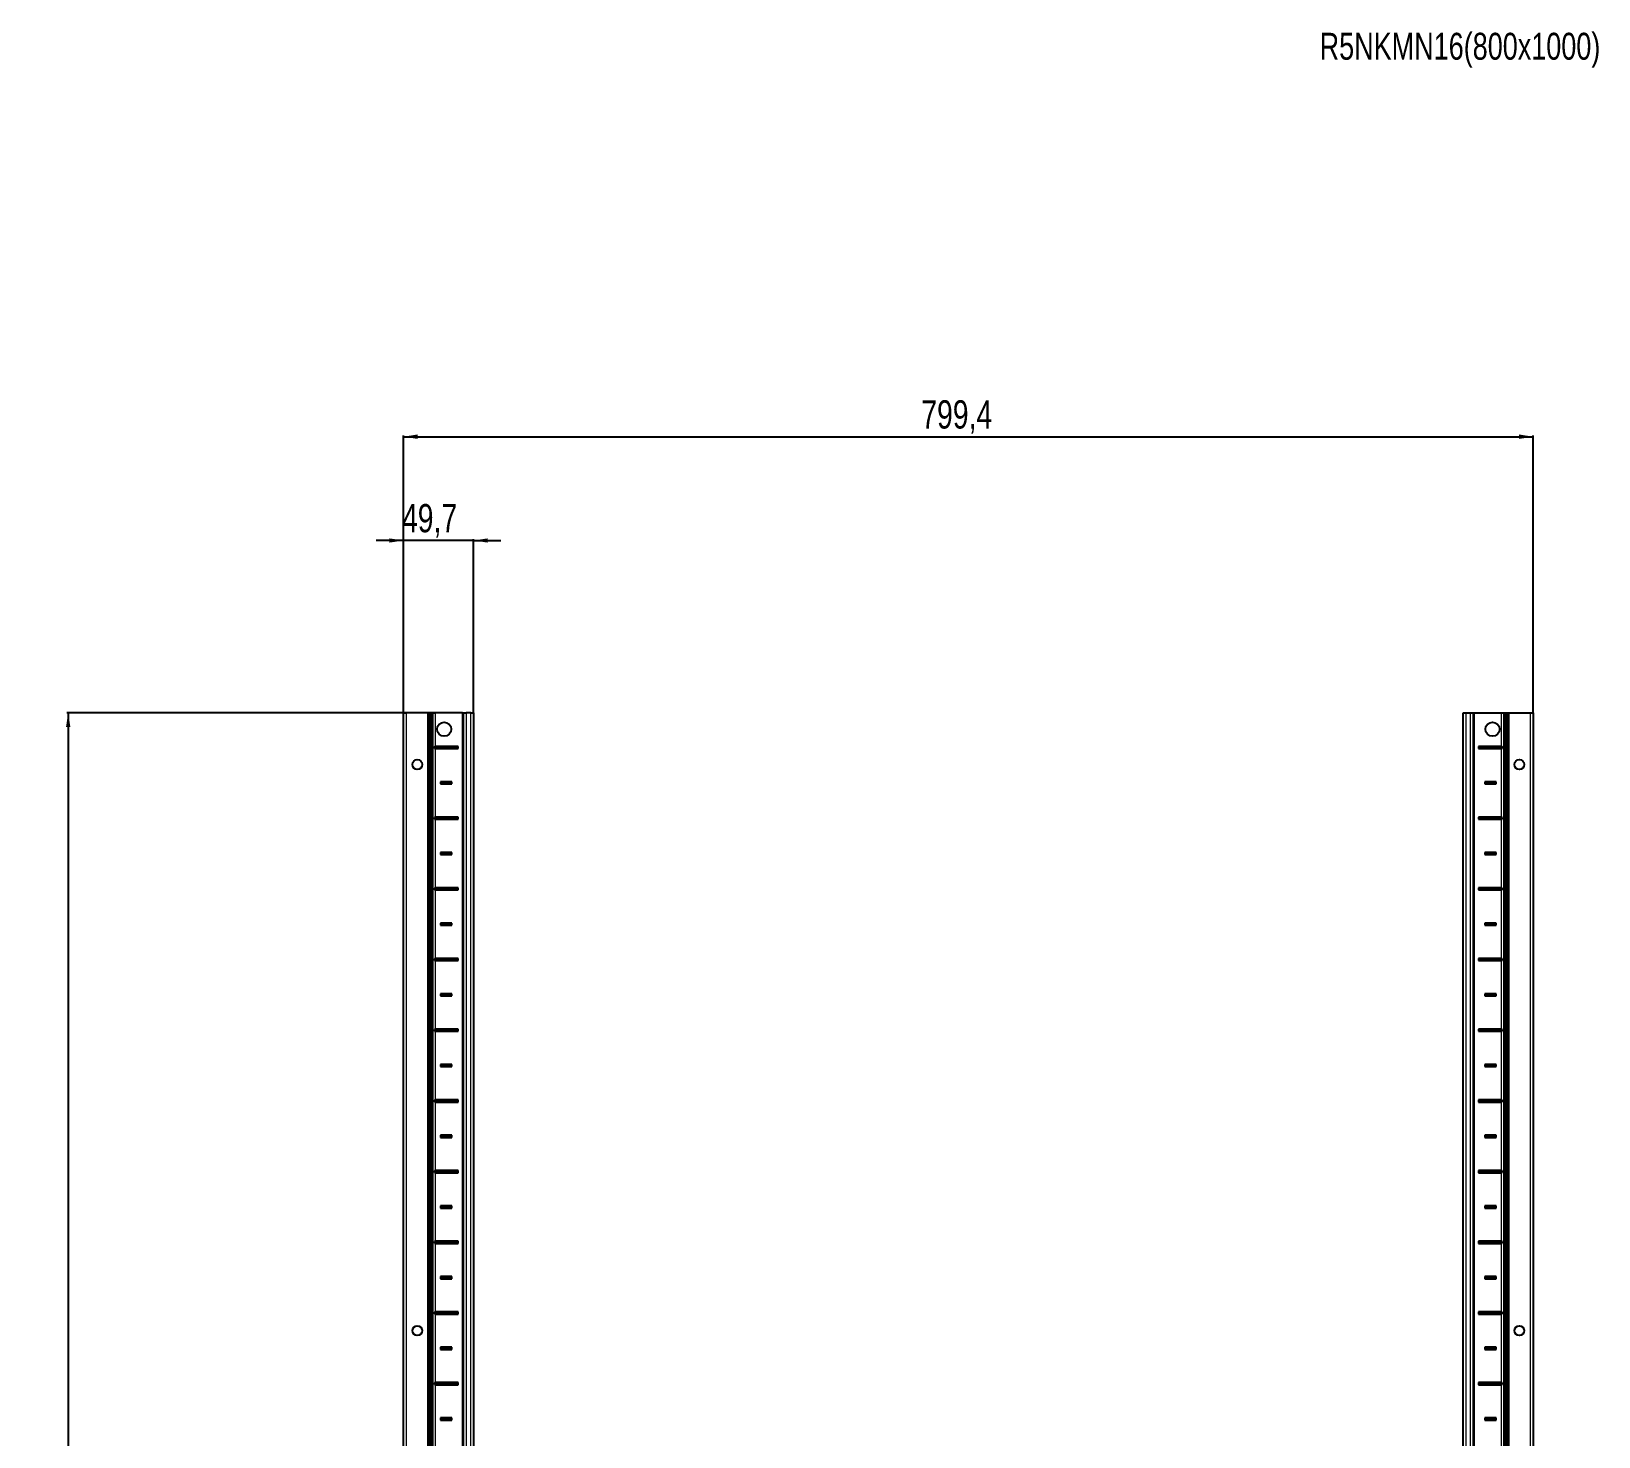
# Model space of a CAD drawing. Header units: millimetres. Extents: x -199 to 4054, y -2247 to 1507.
# Drawn here: x -199 to 910, y 135 to 1129 of the extents above; entities that cross this region are included whole.
import ezdxf

# ---------------------------------------------------------------- set-up
doc = ezdxf.new("R2010")
doc.units = ezdxf.units.MM
doc.layers.add('FORMAT', color=7, linetype='Continuous')
doc.styles.add('SLDTEXTSTYLE0', font='TXT', dxfattribs={"width": 0.75})
doc.dimstyles.new('SLDDIMSTYLE0', dxfattribs={"dimtxt": 20, "dimasz": 10, "dimexe": 0, "dimexo": 0.0625, "dimgap": 5, "dimtad": 2, "dimdec": 1, "dimrnd": 1e-09, "dimzin": 12, "dimdsep": 46, "dimtxsty": 'SLDTEXTSTYLE0', "dimsah": 1, "dimcen": 0.09, "dimadec": 0, "dimazin": 3, "dimtfac": 1, "dimtofl": 0, "dimtmove": 0, "dimatfit": 3, "dimfxl": 0, "dimfrac": 2, "dimtolj": 1, "dimtzin": 12, "dimarcsym": 0})
doc.dimstyles.new('SLDDIMSTYLE1', dxfattribs={"dimtxt": 20, "dimasz": 10, "dimexe": 0, "dimexo": 0.0625, "dimgap": 5, "dimtad": 2, "dimdec": 1, "dimrnd": 1e-09, "dimzin": 12, "dimdsep": 46, "dimtxsty": 'SLDTEXTSTYLE0', "dimsah": 1, "dimcen": 0.09, "dimadec": 0, "dimazin": 3, "dimtfac": 1, "dimtmove": 0, "dimatfit": 0, "dimfxl": 0, "dimfrac": 2, "dimtolj": 1, "dimtzin": 12, "dimarcsym": 0})

# ---------------------------------------------------------------- blocks, each defined once
blk = doc.blocks.new('_D')
at = {"layer": 'FORMAT'}
for p, q in [((86.4, 647.2), (-174.2, 647.2)), ((-173.2, 647.2), (-173.2, -851.8)), ((86.4, -851.8), (-174.2, -851.8))]:
    blk.add_line(p, q, dxfattribs=at)
for points in [[(-173.2, 647.2), (-174.7, 637.2), (-171.6, 637.2)], [(-173.2, -851.8), (-171.6, -841.8), (-174.7, -841.8)]]:
    blk.add_solid(points, dxfattribs=at)
at = {"layer": 'FORMAT', "insert": (-198.9, -131.8), "char_height": 20, "attachment_point": 1, "rotation": 90, "style": 'SLDTEXTSTYLE0'}
blk.add_mtext('1499', dxfattribs=at)
blk = doc.blocks.new('_D_1')
at = {"layer": 'FORMAT'}
for p, q in [((64, 647.2), (64, 843.6)), ((863.4, 647.2), (863.4, 843.6)), ((64, 842.6), (863.4, 842.6))]:
    blk.add_line(p, q, dxfattribs=at)
for points in [[(64, 842.6), (74, 841.1), (74, 844.2)], [(863.4, 842.6), (853.4, 844.2), (853.4, 841.1)]]:
    blk.add_solid(points, dxfattribs=at)
at = {"layer": 'FORMAT', "insert": (430.4, 868.4), "char_height": 20, "attachment_point": 1, "style": 'SLDTEXTSTYLE0'}
blk.add_mtext('799,4', dxfattribs=at)
blk = doc.blocks.new('_D_2')
at = {"layer": 'FORMAT'}
for p, q in [((64, 769.2), (44.7, 769.2)), ((64, 647.2), (64, 770.2)), ((113.7, 769.2), (64, 769.2)), ((113.7, 647.2), (113.7, 770.2)), ((113.7, 769.2), (132.9, 769.2))]:
    blk.add_line(p, q, dxfattribs=at)
for points in [[(64, 769.2), (54, 770.7), (54, 767.7)], [(113.7, 769.2), (123.7, 767.7), (123.7, 770.7)]]:
    blk.add_solid(points, dxfattribs=at)
at = {"layer": 'FORMAT', "insert": (63, 795), "char_height": 20, "attachment_point": 1, "style": 'SLDTEXTSTYLE0'}
blk.add_mtext('49,7', dxfattribs=at)

msp = doc.modelspace()

# ---------------------------------------------------------------- linework, layer by layer
at = {"color": 7, "linetype": 'Continuous', "lineweight": 25}
for p, q in [((63.98, -851.79), (63.98, 647.21)), ((63.98, 647.21), (65.98, 647.21)), ((81.33, 647.21), (65.98, 647.21)), ((81.33, 647.21), (81.98, 647.21)), ((81.98, -851.79), (81.98, 647.21)), ((81.98, 647.21), (82.56, 647.21)), ((83.77, 647.21), (82.56, 647.21)), ((83.77, -851.79), (83.77, 647.21)), ((83.8, 647.21), (83.77, 647.21)), ((83.8, -851.79), (83.8, 647.21)), ((85.01, 647.21), (83.8, 647.21)), ((85.01, 647.21), (86.42, 647.21)), ((105.83, 647.21), (86.42, 647.21)), ((105.83, 647.21), (106.48, 647.21)), ((106.48, -851.79), (106.48, 647.21)), ((106.48, 647.21), (108.48, 647.21)), ((111.68, 647.21), (108.48, 647.21)), ((111.68, 647.21), (113.68, 647.21)), ((113.68, 647.21), (113.68, -851.79)), ((813.68, -851.79), (813.68, 647.21)), ((813.68, 647.21), (815.68, 647.21)), ((815.68, 647.21), (818.88, 647.21)), ((818.88, 647.21), (820.88, 647.21)), ((820.88, 647.21), (820.88, -851.79)), ((820.88, 647.21), (821.53, 647.21)), ((821.53, 647.21), (840.93, 647.21)), ((840.93, 647.21), (842.34, 647.21)), ((842.34, 647.21), (843.55, 647.21)), ((843.55, 647.21), (843.55, -851.79)), ((843.55, 647.21), (843.58, 647.21)), ((843.58, 647.21), (843.58, -851.79)), ((843.58, 647.21), (844.79, 647.21)), ((844.79, 647.21), (845.38, 647.21)), ((845.38, 647.21), (845.38, -851.79)), ((845.38, 647.21), (846.03, 647.21)), ((846.03, 647.21), (861.38, 647.21)), ((861.38, 647.21), (863.38, 647.21)), ((863.38, 647.21), (863.38, -851.79)), ((85.93, 623.35), (85.93, 622.06)), ((86.58, 622.71), (85.93, 623.35)), ((86.58, 622.71), (85.93, 622.06)), ((102.83, 623.46), (86.42, 623.46)), ((86.42, 621.96), (102.83, 621.96)), ((102.08, 622.71), (86.58, 622.71)), ((102.08, 622.71), (102.83, 623.46)), ((102.08, 622.71), (102.83, 621.96)), ((102.83, 621.96), (102.83, 623.46)), ((840.93, 623.46), (824.53, 623.46)), ((824.53, 623.46), (824.53, 621.96)), ((825.28, 622.71), (824.53, 623.46)), ((825.28, 622.71), (824.53, 621.96)), ((824.53, 621.96), (840.93, 621.96)), ((825.28, 622.71), (840.78, 622.71)), ((840.78, 622.71), (841.42, 623.35)), ((840.78, 622.71), (841.42, 622.06)), ((841.42, 622.06), (841.42, 623.35)), ((98.33, 598.46), (90.33, 598.46)), ((90.33, 598.46), (90.33, 596.96)), ((91.08, 597.71), (90.33, 598.46)), ((91.08, 597.71), (90.33, 596.96)), ((90.33, 596.96), (98.33, 596.96)), ((97.58, 597.71), (91.08, 597.71)), ((97.58, 597.71), (98.33, 598.46)), ((97.58, 597.71), (98.33, 596.96)), ((98.33, 596.96), (98.33, 598.46)), ((829.78, 597.71), (829.03, 598.46)), ((837.03, 598.46), (829.03, 598.46)), ((829.03, 598.46), (829.03, 596.96)), ((829.78, 597.71), (829.03, 596.96)), ((829.03, 596.96), (837.03, 596.96)), ((829.78, 597.71), (836.28, 597.71)), ((836.28, 597.71), (837.03, 598.46)), ((836.28, 597.71), (837.03, 596.96)), ((837.03, 596.96), (837.03, 598.46)), ((85.93, 573.35), (85.93, 572.06)), ((86.58, 572.71), (85.93, 573.35)), ((86.58, 572.71), (85.93, 572.06)), ((102.83, 573.46), (86.42, 573.46)), ((86.42, 571.96), (102.83, 571.96)), ((102.08, 572.71), (86.58, 572.71)), ((102.08, 572.71), (102.83, 573.46)), ((102.08, 572.71), (102.83, 571.96)), ((102.83, 571.96), (102.83, 573.46)), ((825.28, 572.71), (824.53, 573.46)), ((840.93, 573.46), (824.53, 573.46)), ((824.53, 573.46), (824.53, 571.96)), ((825.28, 572.71), (824.53, 571.96)), ((824.53, 571.96), (840.93, 571.96)), ((825.28, 572.71), (840.78, 572.71)), ((840.78, 572.71), (841.42, 573.35)), ((840.78, 572.71), (841.42, 572.06)), ((841.42, 572.06), (841.42, 573.35)), ((98.33, 548.46), (90.33, 548.46)), ((90.33, 548.46), (90.33, 546.96)), ((91.08, 547.71), (90.33, 548.46)), ((91.08, 547.71), (90.33, 546.96)), ((90.33, 546.96), (98.33, 546.96)), ((97.58, 547.71), (91.08, 547.71)), ((97.58, 547.71), (98.33, 548.46)), ((97.58, 547.71), (98.33, 546.96)), ((98.33, 546.96), (98.33, 548.46)), ((829.78, 547.71), (829.03, 548.46)), ((829.03, 548.46), (829.03, 546.96)), ((837.03, 548.46), (829.03, 548.46)), ((829.78, 547.71), (829.03, 546.96)), ((829.03, 546.96), (837.03, 546.96)), ((829.78, 547.71), (836.28, 547.71)), ((836.28, 547.71), (837.03, 548.46)), ((836.28, 547.71), (837.03, 546.96)), ((837.03, 546.96), (837.03, 548.46)), ((85.93, 523.35), (85.93, 522.06)), ((86.58, 522.71), (85.93, 523.35)), ((86.58, 522.71), (85.93, 522.06)), ((102.83, 523.46), (86.42, 523.46)), ((86.42, 521.96), (102.83, 521.96)), ((102.08, 522.71), (86.58, 522.71)), ((102.08, 522.71), (102.83, 523.46)), ((102.08, 522.71), (102.83, 521.96)), ((102.83, 521.96), (102.83, 523.46)), ((825.28, 522.71), (824.53, 523.46)), ((840.93, 523.46), (824.53, 523.46)), ((824.53, 523.46), (824.53, 521.96)), ((825.28, 522.71), (824.53, 521.96)), ((824.53, 521.96), (840.93, 521.96)), ((825.28, 522.71), (840.78, 522.71)), ((840.78, 522.71), (841.42, 523.35)), ((840.78, 522.71), (841.42, 522.06)), ((841.42, 522.06), (841.42, 523.35)), ((98.33, 498.46), (90.33, 498.46)), ((90.33, 498.46), (90.33, 496.96)), ((91.08, 497.71), (90.33, 498.46)), ((91.08, 497.71), (90.33, 496.96)), ((90.33, 496.96), (98.33, 496.96)), ((97.58, 497.71), (91.08, 497.71)), ((97.58, 497.71), (98.33, 498.46)), ((97.58, 497.71), (98.33, 496.96)), ((98.33, 496.96), (98.33, 498.46)), ((829.78, 497.71), (829.03, 498.46)), ((837.03, 498.46), (829.03, 498.46)), ((829.03, 498.46), (829.03, 496.96)), ((829.78, 497.71), (829.03, 496.96)), ((829.03, 496.96), (837.03, 496.96)), ((829.78, 497.71), (836.28, 497.71)), ((836.28, 497.71), (837.03, 498.46)), ((836.28, 497.71), (837.03, 496.96)), ((837.03, 496.96), (837.03, 498.46)), ((85.93, 473.35), (85.93, 472.06)), ((86.58, 472.71), (85.93, 473.35)), ((86.58, 472.71), (85.93, 472.06)), ((102.83, 473.46), (86.42, 473.46)), ((86.42, 471.96), (102.83, 471.96)), ((102.08, 472.71), (86.58, 472.71)), ((102.08, 472.71), (102.83, 473.46)), ((102.08, 472.71), (102.83, 471.96)), ((102.83, 471.96), (102.83, 473.46)), ((825.28, 472.71), (824.53, 473.46)), ((840.93, 473.46), (824.53, 473.46)), ((824.53, 473.46), (824.53, 471.96)), ((825.28, 472.71), (824.53, 471.96)), ((824.53, 471.96), (840.93, 471.96)), ((825.28, 472.71), (840.78, 472.71)), ((840.78, 472.71), (841.42, 473.35)), ((840.78, 472.71), (841.42, 472.06)), ((841.42, 472.06), (841.42, 473.35)), ((98.33, 448.46), (90.33, 448.46)), ((90.33, 448.46), (90.33, 446.96)), ((91.08, 447.71), (90.33, 448.46)), ((91.08, 447.71), (90.33, 446.96)), ((90.33, 446.96), (98.33, 446.96)), ((97.58, 447.71), (91.08, 447.71)), ((97.58, 447.71), (98.33, 448.46)), ((97.58, 447.71), (98.33, 446.96)), ((98.33, 446.96), (98.33, 448.46)), ((829.78, 447.71), (829.03, 448.46)), ((837.03, 448.46), (829.03, 448.46)), ((829.03, 448.46), (829.03, 446.96)), ((829.78, 447.71), (829.03, 446.96)), ((829.03, 446.96), (837.03, 446.96)), ((829.78, 447.71), (836.28, 447.71)), ((836.28, 447.71), (837.03, 448.46)), ((836.28, 447.71), (837.03, 446.96)), ((837.03, 446.96), (837.03, 448.46)), ((85.93, 423.35), (85.93, 422.06)), ((86.58, 422.71), (85.93, 423.35)), ((86.58, 422.71), (85.93, 422.06)), ((102.83, 423.46), (86.42, 423.46)), ((86.42, 421.96), (102.83, 421.96)), ((102.08, 422.71), (86.58, 422.71)), ((102.08, 422.71), (102.83, 423.46)), ((102.08, 422.71), (102.83, 421.96)), ((102.83, 421.96), (102.83, 423.46)), ((825.28, 422.71), (824.53, 423.46)), ((840.93, 423.46), (824.53, 423.46)), ((824.53, 423.46), (824.53, 421.96)), ((825.28, 422.71), (824.53, 421.96)), ((824.53, 421.96), (840.93, 421.96)), ((825.28, 422.71), (840.78, 422.71)), ((840.78, 422.71), (841.42, 423.35)), ((840.78, 422.71), (841.42, 422.06)), ((841.42, 422.06), (841.42, 423.35)), ((98.33, 398.46), (90.33, 398.46)), ((90.33, 398.46), (90.33, 396.96)), ((91.08, 397.71), (90.33, 398.46)), ((91.08, 397.71), (90.33, 396.96)), ((90.33, 396.96), (98.33, 396.96)), ((97.58, 397.71), (91.08, 397.71)), ((97.58, 397.71), (98.33, 398.46)), ((97.58, 397.71), (98.33, 396.96)), ((98.33, 396.96), (98.33, 398.46)), ((829.78, 397.71), (829.03, 398.46)), ((829.03, 398.46), (829.03, 396.96)), ((837.03, 398.46), (829.03, 398.46)), ((829.78, 397.71), (829.03, 396.96)), ((829.03, 396.96), (837.03, 396.96)), ((829.78, 397.71), (836.28, 397.71)), ((836.28, 397.71), (837.03, 398.46)), ((836.28, 397.71), (837.03, 396.96)), ((837.03, 396.96), (837.03, 398.46)), ((85.93, 373.35), (85.93, 372.06)), ((86.58, 372.71), (85.93, 373.35)), ((86.58, 372.71), (85.93, 372.06)), ((102.83, 373.46), (86.42, 373.46)), ((86.42, 371.96), (102.83, 371.96)), ((102.08, 372.71), (86.58, 372.71)), ((102.08, 372.71), (102.83, 373.46)), ((102.08, 372.71), (102.83, 371.96)), ((102.83, 371.96), (102.83, 373.46)), ((840.93, 373.46), (824.53, 373.46)), ((824.53, 373.46), (824.53, 371.96)), ((825.28, 372.71), (824.53, 373.46)), ((825.28, 372.71), (824.53, 371.96)), ((824.53, 371.96), (840.93, 371.96)), ((825.28, 372.71), (840.78, 372.71)), ((840.78, 372.71), (841.42, 373.35)), ((840.78, 372.71), (841.42, 372.06)), ((841.42, 372.06), (841.42, 373.35)), ((98.33, 348.46), (90.33, 348.46)), ((90.33, 348.46), (90.33, 346.96)), ((91.08, 347.71), (90.33, 348.46)), ((91.08, 347.71), (90.33, 346.96)), ((90.33, 346.96), (98.33, 346.96)), ((97.58, 347.71), (91.08, 347.71)), ((97.58, 347.71), (98.33, 348.46)), ((97.58, 347.71), (98.33, 346.96)), ((98.33, 346.96), (98.33, 348.46)), ((837.03, 348.46), (829.03, 348.46)), ((829.03, 348.46), (829.03, 346.96)), ((829.78, 347.71), (829.03, 348.46)), ((829.78, 347.71), (829.03, 346.96)), ((829.03, 346.96), (837.03, 346.96)), ((829.78, 347.71), (836.28, 347.71)), ((836.28, 347.71), (837.03, 348.46)), ((836.28, 347.71), (837.03, 346.96)), ((837.03, 346.96), (837.03, 348.46)), ((85.93, 323.35), (85.93, 322.06)), ((86.58, 322.71), (85.93, 323.35)), ((86.58, 322.71), (85.93, 322.06)), ((102.83, 323.46), (86.42, 323.46)), ((86.42, 321.96), (102.83, 321.96)), ((102.08, 322.71), (86.58, 322.71)), ((102.08, 322.71), (102.83, 323.46)), ((102.08, 322.71), (102.83, 321.96)), ((102.83, 321.96), (102.83, 323.46)), ((840.93, 323.46), (824.53, 323.46)), ((824.53, 323.46), (824.53, 321.96)), ((825.28, 322.71), (824.53, 323.46)), ((825.28, 322.71), (824.53, 321.96)), ((824.53, 321.96), (840.93, 321.96)), ((825.28, 322.71), (840.78, 322.71)), ((840.78, 322.71), (841.42, 323.35)), ((840.78, 322.71), (841.42, 322.06)), ((841.42, 322.06), (841.42, 323.35)), ((98.33, 298.46), (90.33, 298.46)), ((90.33, 298.46), (90.33, 296.96)), ((91.08, 297.71), (90.33, 298.46)), ((91.08, 297.71), (90.33, 296.96)), ((90.33, 296.96), (98.33, 296.96)), ((97.58, 297.71), (91.08, 297.71)), ((97.58, 297.71), (98.33, 298.46)), ((97.58, 297.71), (98.33, 296.96)), ((98.33, 296.96), (98.33, 298.46)), ((837.03, 298.46), (829.03, 298.46)), ((829.03, 298.46), (829.03, 296.96)), ((829.78, 297.71), (829.03, 298.46)), ((829.78, 297.71), (829.03, 296.96)), ((829.03, 296.96), (837.03, 296.96)), ((829.78, 297.71), (836.28, 297.71)), ((836.28, 297.71), (837.03, 298.46)), ((836.28, 297.71), (837.03, 296.96)), ((837.03, 296.96), (837.03, 298.46)), ((85.93, 273.35), (85.93, 272.06)), ((86.58, 272.71), (85.93, 273.35)), ((86.58, 272.71), (85.93, 272.06)), ((102.83, 273.46), (86.42, 273.46)), ((86.42, 271.96), (102.83, 271.96)), ((102.08, 272.71), (86.58, 272.71)), ((102.08, 272.71), (102.83, 273.46)), ((102.08, 272.71), (102.83, 271.96)), ((102.83, 271.96), (102.83, 273.46)), ((840.93, 273.46), (824.53, 273.46)), ((824.53, 273.46), (824.53, 271.96)), ((825.28, 272.71), (824.53, 273.46)), ((825.28, 272.71), (824.53, 271.96)), ((824.53, 271.96), (840.93, 271.96)), ((825.28, 272.71), (840.78, 272.71)), ((840.78, 272.71), (841.42, 273.35)), ((840.78, 272.71), (841.42, 272.06)), ((841.42, 272.06), (841.42, 273.35)), ((98.33, 248.46), (90.33, 248.46)), ((90.33, 248.46), (90.33, 246.96)), ((91.08, 247.71), (90.33, 248.46)), ((91.08, 247.71), (90.33, 246.96)), ((90.33, 246.96), (98.33, 246.96)), ((97.58, 247.71), (91.08, 247.71)), ((97.58, 247.71), (98.33, 248.46)), ((97.58, 247.71), (98.33, 246.96)), ((98.33, 246.96), (98.33, 248.46)), ((837.03, 248.46), (829.03, 248.46)), ((829.03, 248.46), (829.03, 246.96)), ((829.78, 247.71), (829.03, 248.46)), ((829.78, 247.71), (829.03, 246.96)), ((829.03, 246.96), (837.03, 246.96)), ((829.78, 247.71), (836.28, 247.71)), ((836.28, 247.71), (837.03, 248.46)), ((836.28, 247.71), (837.03, 246.96)), ((837.03, 246.96), (837.03, 248.46)), ((85.93, 223.35), (85.93, 222.06)), ((86.58, 222.71), (85.93, 223.35)), ((86.58, 222.71), (85.93, 222.06)), ((102.83, 223.46), (86.42, 223.46)), ((86.42, 221.96), (102.83, 221.96)), ((102.08, 222.71), (86.58, 222.71)), ((102.08, 222.71), (102.83, 223.46)), ((102.08, 222.71), (102.83, 221.96)), ((102.83, 221.96), (102.83, 223.46)), ((840.93, 223.46), (824.53, 223.46)), ((824.53, 223.46), (824.53, 221.96)), ((825.28, 222.71), (824.53, 223.46)), ((825.28, 222.71), (824.53, 221.96)), ((824.53, 221.96), (840.93, 221.96)), ((825.28, 222.71), (840.78, 222.71)), ((840.78, 222.71), (841.42, 223.35)), ((840.78, 222.71), (841.42, 222.06)), ((841.42, 222.06), (841.42, 223.35)), ((98.33, 198.46), (90.33, 198.46)), ((90.33, 198.46), (90.33, 196.96)), ((91.08, 197.71), (90.33, 198.46)), ((91.08, 197.71), (90.33, 196.96)), ((90.33, 196.96), (98.33, 196.96)), ((97.58, 197.71), (91.08, 197.71)), ((97.58, 197.71), (98.33, 198.46)), ((97.58, 197.71), (98.33, 196.96)), ((98.33, 196.96), (98.33, 198.46)), ((837.03, 198.46), (829.03, 198.46)), ((829.03, 198.46), (829.03, 196.96)), ((829.78, 197.71), (829.03, 198.46)), ((829.78, 197.71), (829.03, 196.96)), ((829.03, 196.96), (837.03, 196.96)), ((829.78, 197.71), (836.28, 197.71)), ((836.28, 197.71), (837.03, 198.46)), ((836.28, 197.71), (837.03, 196.96)), ((837.03, 196.96), (837.03, 198.46)), ((85.93, 173.35), (85.93, 172.06)), ((86.58, 172.71), (85.93, 173.35)), ((86.58, 172.71), (85.93, 172.06)), ((102.83, 173.46), (86.42, 173.46)), ((86.42, 171.96), (102.83, 171.96)), ((102.08, 172.71), (86.58, 172.71)), ((102.08, 172.71), (102.83, 173.46)), ((102.08, 172.71), (102.83, 171.96)), ((102.83, 171.96), (102.83, 173.46)), ((840.93, 173.46), (824.53, 173.46)), ((824.53, 173.46), (824.53, 171.96)), ((825.28, 172.71), (824.53, 173.46)), ((825.28, 172.71), (824.53, 171.96)), ((824.53, 171.96), (840.93, 171.96)), ((825.28, 172.71), (840.78, 172.71)), ((840.78, 172.71), (841.42, 173.35)), ((840.78, 172.71), (841.42, 172.06)), ((841.42, 172.06), (841.42, 173.35)), ((98.33, 148.46), (90.33, 148.46)), ((90.33, 148.46), (90.33, 146.96)), ((91.08, 147.71), (90.33, 148.46)), ((91.08, 147.71), (90.33, 146.96)), ((90.33, 146.96), (98.33, 146.96)), ((97.58, 147.71), (91.08, 147.71)), ((97.58, 147.71), (98.33, 148.46)), ((97.58, 147.71), (98.33, 146.96)), ((98.33, 146.96), (98.33, 148.46)), ((837.03, 148.46), (829.03, 148.46)), ((829.03, 148.46), (829.03, 146.96)), ((829.78, 147.71), (829.03, 148.46)), ((829.78, 147.71), (829.03, 146.96)), ((829.03, 146.96), (837.03, 146.96)), ((829.78, 147.71), (836.28, 147.71)), ((836.28, 147.71), (837.03, 148.46)), ((836.28, 147.71), (837.03, 146.96)), ((837.03, 146.96), (837.03, 148.46))]:
    msp.add_line(p, q, dxfattribs=at)
at = {"color": 8, "linetype": 'Continuous', "lineweight": 18}
for p, q in [((65.98, 647.21), (65.98, -851.79)), ((81.33, -851.79), (81.33, 647.21)), ((82.56, 647.21), (82.56, -851.79)), ((85.01, -851.79), (85.01, 647.21)), ((86.42, 647.21), (86.42, 623.46)), ((105.83, -851.79), (105.83, 647.21)), ((108.48, 647.21), (108.48, -851.79)), ((111.68, -851.79), (111.68, 647.21)), ((815.68, 647.21), (815.68, -851.79)), ((818.88, -851.79), (818.88, 647.21)), ((821.53, 647.21), (821.53, -851.79)), ((840.93, 623.46), (840.93, 647.21)), ((842.34, 647.21), (842.34, -851.79)), ((844.79, -851.79), (844.79, 647.21)), ((846.03, 647.21), (846.03, -851.79)), ((861.38, -851.79), (861.38, 647.21)), ((86.42, 621.96), (86.42, 573.46)), ((840.93, 573.46), (840.93, 621.96)), ((86.42, 571.96), (86.42, 523.46)), ((840.93, 523.46), (840.93, 571.96)), ((86.42, 521.96), (86.42, 473.46)), ((840.93, 473.46), (840.93, 521.96)), ((86.42, 471.96), (86.42, 423.46)), ((840.93, 423.46), (840.93, 471.96)), ((86.42, 421.96), (86.42, 373.46)), ((840.93, 373.46), (840.93, 421.96)), ((86.42, 371.96), (86.42, 323.46)), ((840.93, 323.46), (840.93, 371.96)), ((86.42, 321.96), (86.42, 273.46)), ((840.93, 273.46), (840.93, 321.96)), ((86.42, 271.96), (86.42, 223.46)), ((840.93, 223.46), (840.93, 271.96)), ((86.42, 221.96), (86.42, 173.46)), ((840.93, 173.46), (840.93, 221.96)), ((86.42, 171.96), (86.42, 123.46)), ((840.93, 123.46), (840.93, 171.96))]:
    msp.add_line(p, q, dxfattribs=at)
at = {"color": 7, "linetype": 'Continuous', "lineweight": 25}
for centre, radius in [((92.83, 635.71), 5), ((834.53, 635.71), 5), ((73.83, 610.71), 3.5), ((853.53, 610.71), 3.5), ((73.83, 210.21), 3.5), ((853.53, 210.21), 3.5)]:
    msp.add_circle(centre, radius, dxfattribs=at)
for centre, start_param, end_param in [((86.42, 619.99), 0, 0.2482694), ((86.42, 625.42), 2.8933233, 3.1415927), ((840.93, 619.99), 6.0349159, 6.2831853), ((840.93, 625.42), 3.1415927, 3.389862), ((86.42, 569.99), 0, 0.2482694), ((86.42, 575.42), 2.8933233, 3.1415927), ((840.93, 569.99), 6.0349159, 6.2831853), ((840.93, 575.42), 3.1415927, 3.389862), ((86.42, 519.99), 0, 0.2482694), ((86.42, 525.42), 2.8933233, 3.1415927), ((840.93, 519.99), 6.0349159, 6.2831853), ((840.93, 525.42), 3.1415927, 3.389862), ((86.42, 469.99), 0, 0.2482694), ((86.42, 475.42), 2.8933233, 3.1415927), ((840.93, 469.99), 6.0349159, 6.2831853), ((840.93, 475.42), 3.1415927, 3.389862), ((86.42, 419.99), 0, 0.2482694), ((86.42, 425.42), 2.8933233, 3.1415927), ((840.93, 419.99), 6.0349159, 6.2831853), ((840.93, 425.42), 3.1415927, 3.389862), ((86.42, 369.99), 0, 0.2482694), ((86.42, 375.42), 2.8933233, 3.1415927), ((840.93, 369.99), 6.0349159, 6.2831853), ((840.93, 375.42), 3.1415927, 3.389862), ((86.42, 319.99), 0, 0.2482694), ((86.42, 325.42), 2.8933233, 3.1415927), ((840.93, 319.99), 6.0349159, 6.2831853), ((840.93, 325.42), 3.1415927, 3.389862), ((86.42, 269.99), 0, 0.2482694), ((86.42, 275.42), 2.8933233, 3.1415927), ((840.93, 269.99), 6.0349159, 6.2831853), ((840.93, 275.42), 3.1415927, 3.389862), ((86.42, 219.99), 0, 0.2482694), ((86.42, 225.42), 2.8933233, 3.1415927), ((840.93, 219.99), 6.0349159, 6.2831853), ((840.93, 225.42), 3.1415927, 3.389862), ((86.42, 169.99), 0, 0.2482694), ((86.42, 175.42), 2.8933233, 3.1415927), ((840.93, 169.99), 6.0349159, 6.2831853), ((840.93, 175.42), 3.1415927, 3.389862)]:
    msp.add_ellipse(centre, major_axis=(0, 3.46), ratio=0.5773503, start_param=start_param, end_param=end_param, dxfattribs=at)

# ---------------------------------------------------------------- texts
at = {"layer": 'FORMAT', "insert": (712.24, 1128.39), "char_height": 19.05, "attachment_point": 1, "style": 'SLDTEXTSTYLE0'}
msp.add_mtext('R5NKMN16(800x1000)', dxfattribs=at)

# ---------------------------------------------------------------- dimensions: what is measured, and where the dimension line sits
at = {"layer": 'FORMAT'}
for base, p1, p2, dimstyle, picture, middle in [((863.38, 842.62), (63.98, 647.21), (863.38, 647.21), 'SLDDIMSTYLE0', '_D_1', (463.68, 842.62)), ((63.98, 769.21), (113.68, 647.21), (63.98, 647.21), 'SLDDIMSTYLE1', '_D_2', (88.83, 769.21))]:
    dim = msp.add_linear_dim(base=base, p1=p1, p2=p2, dimstyle=dimstyle, dxfattribs=at)
    dim.commit()
    dim.dimension.update_dxf_attribs({"geometry": picture, "text_midpoint": middle, "dimtype": 160})
dim = msp.add_linear_dim(base=(-173.15, -851.79), p1=(86.42, 647.21), p2=(86.42, -851.79), angle=90, dimstyle='SLDDIMSTYLE0', dxfattribs=at)
dim.commit()
dim.dimension.update_dxf_attribs({"geometry": '_D', "text_midpoint": (-173.15, -102.29), "dimtype": 160})

doc.saveas('drawing.dxf')
